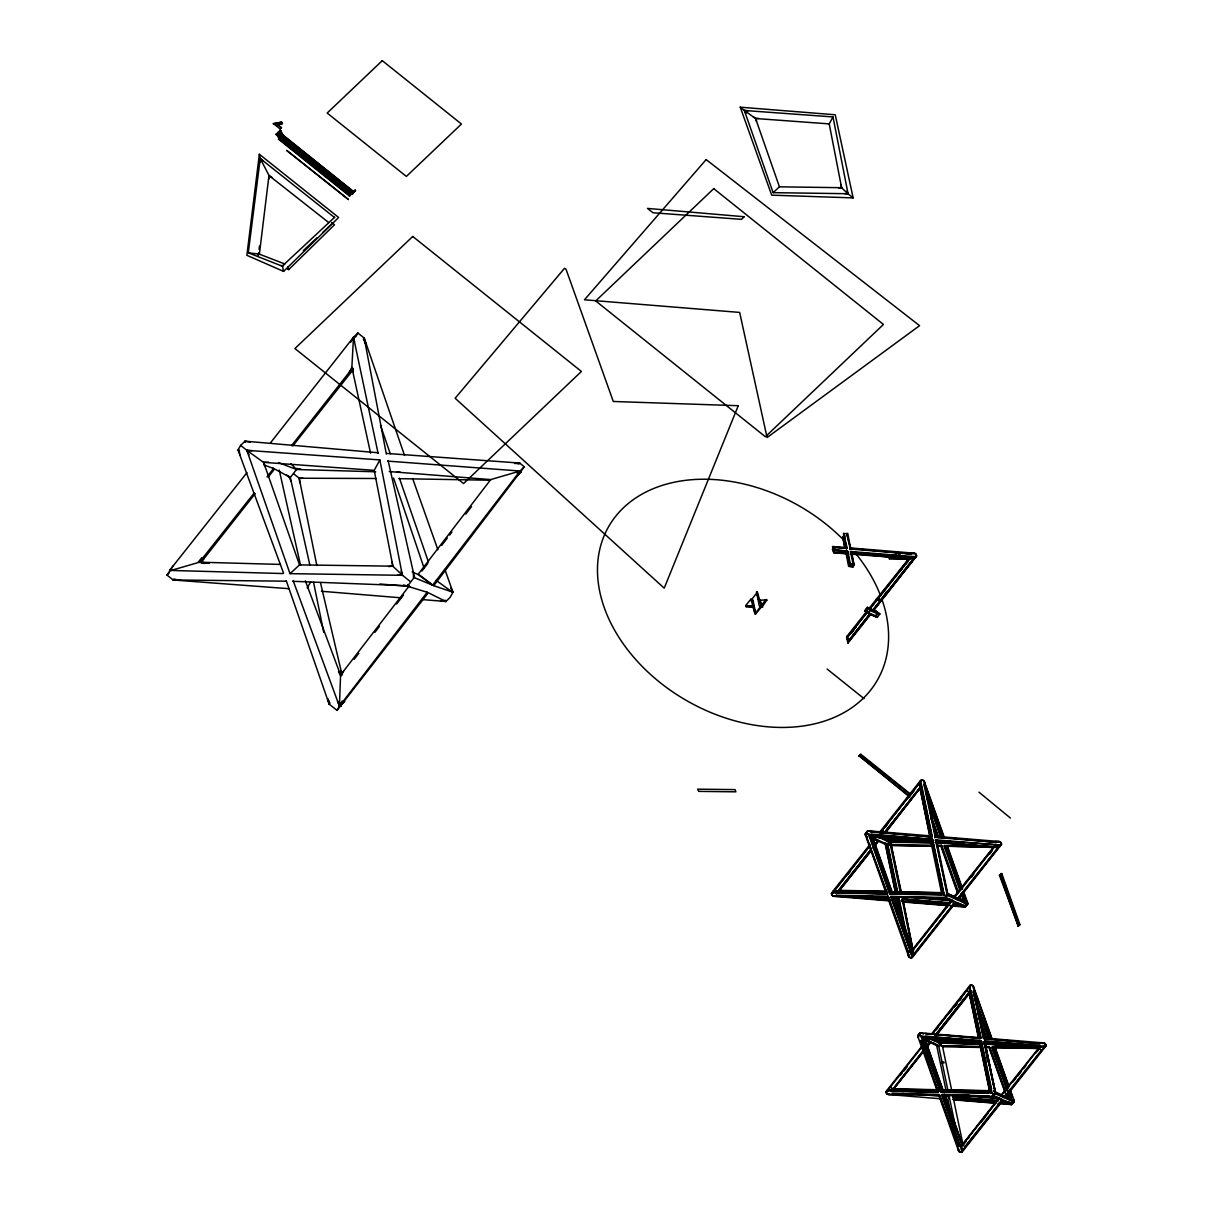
<?xml version="1.0" encoding="UTF-8"?>
<svg xmlns="http://www.w3.org/2000/svg" width="1213" height="1213" viewBox="0 0 1213 1213"><rect width="100%" height="100%" fill="white"/><g stroke="black" fill="none" stroke-linecap="round" stroke-linejoin="round"><path stroke-width="1.5" d="M885.369 843.52L886.612 844.4L886.658 843.626L885.793 845.279L895.209 890.585M870.039 844.339L832.512 891.798C829.889 893.663 833.619 897.696 835.408 895.664L834.347 895.982M922.653 1046.182L887.613 1090.487C884.641 1091.973 888.037 1095.839 889.766 1093.868L889.417 1094.475M908.734 955.526L908.81 954.419C907.127 956.648 912.07 959.347 913.298 956.253L955.526 902.866L965.063 907.021L967.004 905.08L967.792 903.579L957.891 899.106L967.155 903.169L966.609 903.852L957.391 899.819L998.405 847.978L995.691 846.295M872.556 611.307L915.921 556.903A1.592 0.925 -11.8 0 0 916.467 556.1L915.8 554.205A1.592 1.577 -66.4 0 0 914.92 553.507L912.601 553.841L912.995 553.173M924.761 782.855L924.185 783.416C925.64 780.672 920.849 778.761 919.681 781.566L879.804 831.997M958.452 1149.727L958.786 1149.12C957.421 1151.698 961.939 1153.518 963.031 1150.849L1002.742 1100.631L1011.733 1104.558L1014.235 1101.601L1013.795 1100.07A2.062 1.501 29.6 0 1 1014.007 1101.086L1013.871 1101.01M973.812 987.776L973.251 988.292C974.585 985.79 970.127 983.864 969.02 986.563L931.645 1033.825M912.191 957.482L912.464 952.63L914.011 953.812L955.147 901.79L945.352 898.363L954.995 902.654L945.382 898.424L947.611 893.602A2.199 1.471 46.4 0 1 948.081 894.845L957.648 899.151L999.876 845.764C1003.015 844.112 999.391 840.078 997.586 842.171L998.648 841.852M1043.968 1046.561L1043.802 1047.365A2.062 1.38 46.4 0 0 1043.377 1046.319C1047.441 1047.441 1044.711 1040.981 1042.285 1043.559L1042.664 1042.922M268.922 179.008L268.983 175.43L260.249 158.539L259.355 154.263L338.624 217.476L283.584 271.394L246.876 255.306L259.355 154.294M867.932 830.799C866.052 831.36 864.278 835.742 866.325 835.09L865.491 834.423A2.199 1.592 29.6 0 0 865.688 835.575M869.16 834.711C872.268 836.075 865.324 833.27 867.113 831.405A2.199 1.592 29.6 0 0 869.372 834.317L932.448 839.487L930.887 841.716L941.546 892.92C942.092 893.405 945.245 896.862 947.429 895.452M918.256 1036.478L918.832 1036.903C916.027 1035.295 921.698 1030.337 923.336 1034.173M921.501 1036.539C924.518 1037.615 917.907 1035.629 919.712 1033.309M967.64 904.11L967.246 902.184L957.8 897.984M939.029 1090.351L903.351 1089.865L902.79 1091.761M889.796 843.247A2.199 1.471 46.4 0 1 888.644 842.868L889.447 844.566L890.918 843.808L889.872 845.188L890.266 844.491M943.547 894.254C943.911 891.555 941.091 897.377 943.699 892.586L932.752 839.957L871.48 834.923L870.616 836.515L869.782 835.166M940.378 1045.242A2.062 1.501 29.6 0 0 939.817 1044.241L940.636 1045.742M991.461 1092.534C989.429 1090.411 993.993 1096.446 995.737 1093.095A2.062 1.38 46.4 0 0 995.342 1091.988L984.85 1041.345L1044.181 1046.197A2.062 1.501 29.6 0 0 1045.742 1044.696A2.062 1.38 46.4 0 0 1043.605 1042.953L1038.01 1042.846M995.297 1092.852L995.297 1091.927L995.236 1093.565M832.391 549.216L833.786 552.779L845.977 553.78L847.462 551.157L833.922 550.05L847.766 551.627L850.525 564.909L849.418 566.38L846.719 553.462L847.766 551.627M832.664 549.474L832.755 547.563L847.311 548.397L843.535 533.781L847.766 533.371L850.571 548.397L911.357 554.023L850.328 549.034L846.795 533.947L850.571 548.367M833.786 552.779L846.719 553.462M286.253 580.678L329.132 704.116L337.047 710.378L339.428 706.193L340.58 675.034L305.342 580.784M850.722 565.804L851.314 564.03L852.148 565.667L850.722 565.804L851.314 564.03M752.727 606.409L755.062 613.96L755.108 612.899M756.624 592.247L757.003 593.157M755.684 613.748L755.305 612.838M757.215 593.066L757.276 592.171L759.581 599.586M851.632 566.107L852.223 564.348M835.075 892.252L887.158 893.966L866.628 837.304L887.491 893.981L835.332 892.995L835.893 891.343L831.421 893.632L832.679 892.601L886.536 893.208M836 891.373L837.956 891.54C835.484 888.795 837.122 894.436 838.244 890.721L885.824 891.6M870.6 836.515L871.343 834.286L932.372 839.275L943.759 893.875A2.199 1.592 29.6 0 0 946.17 895.785A2.199 1.592 29.6 0 0 947.838 894.208L936.512 839.821L936.163 840.518L996.692 844.809L995.251 847.053M887.598 844.839L896.953 892.071M890.008 841.519L889.66 842.14C890.827 840.457 884.777 838.259 882.837 837.319M911.099 557.904L909.856 558.95L916.588 555.872L873.269 611.094L869.266 608.107L909.871 557.283M921.092 786.176L884.05 833.013L920.5 786.919L918.605 784.235L880.517 832.573M929.855 836.803L919.894 787.495L930.053 836.364M880.153 832.861L920.44 781.657A2.199 1.592 29.6 0 1 920.576 780.581L919.848 785.205L921.334 784.083L932.281 836.712L931.417 836.379M886.051 832.163L920.5 787.571L885.354 832.224M911.524 951.871L913.419 951.947L912.449 952.235M913.222 952.16L910.887 953.721L913.222 952.16L912.585 949.112L893.981 896.862M913.768 950.067L913.177 950.84L902.76 899.227L949.673 903.063M886.203 893.526L865.354 834.969A2.199 1.471 46.4 0 1 866.416 833.119A2.199 1.471 46.4 0 1 868.811 835.029L889.599 894.072L941.743 894.982L943.138 892.647L941.849 894.36M964.911 901.365L964.942 902.578M978.557 1038.389L969.126 993.038L969.96 985.517M962.622 1149.439L961.454 1152.35L962.349 1144.132L944.897 1095.112M996.07 846.234L995.782 847.356L994.387 847.22M959.938 890.478L944.169 846.204L996.252 847.174L996.389 846.249M404.52 455.421L364.218 338.063L357.911 333.014L353.499 337.229L351.861 367.312L353.408 371.754M945.943 896.18C946.747 897.817 943.305 898.954 944.518 897.681M993.72 1094.353L993.174 1096.4L1002.165 1100.388M912.873 954.737L913.662 955.45A2.199 1.471 46.4 0 1 912.585 955.419L912.312 957.375M963.85 892.207L967.64 902.851A2.199 1.471 46.4 0 1 965.442 904.337L965.745 906.551M998.056 1103.481L1011.035 1104.543A2.062 1.501 29.6 0 0 1012.036 1102.056L1012.339 1104.118M887.097 841.109C886.567 839.214 889.569 839.229 888.477 840.139L889.478 840.988M937.998 1042.528L938.877 1040.966A2.062 1.501 29.6 0 1 940.136 1041.088L941.349 1043.195L980.347 1043.923M993.159 1096.4L991.916 1096.325A2.062 1.501 29.6 0 0 993.098 1096.416L991.84 1096.294M1014.174 1101.677L994.751 1092.716M832.997 892.192L833.225 891.206L834.059 891.889M914.39 557.04L914.162 558.025L913.328 557.343M915.011 557.298L914.784 558.283L913.95 557.616L915.876 556.312M888.492 1090.305C887.31 1092.17 887.203 1088.288 888.492 1090.305L893.314 1088.88L937.892 1089.714M888.432 1091.063L888.295 1089.926A2.062 1.38 46.4 0 0 888.477 1090.745M998.314 845.673C999.209 843.52 999.967 847.826 998.314 845.673L995.721 846.28M999.376 845.355L999.77 846.613L998.921 845.946L994.903 847.25M1005.304 1097.401L1045.015 1047.183C1047.501 1042.816 1043.984 1049.154 1042.968 1046.849L1038.146 1048.29L983.455 1043.817M258.202 256.231L258.627 252.804M259.051 249.438L259.461 246.103M281.022 265.435L282.781 266.405L248.286 252.804L260.249 158.539L334.545 217.552M284.858 263.979L259.385 254.154L268.983 175.43L272.046 177.447M920.849 781.703L920.94 780.247A2.199 1.592 29.6 0 1 924.473 781.915L944.184 836.985M938.377 1042.558L938.65 1041.588M970.127 986.685L970.082 985.411M833.649 892.177L836.288 892.01M887.704 1089.683L887.689 1089.744A2.062 1.501 29.6 0 0 887.901 1090.76L887.946 1090.836M918.029 1036.342L918.044 1036.266A2.062 1.501 29.6 0 0 918.241 1037.358L918.286 1037.418M967.246 902.184L967.292 902.245A2.199 1.592 29.6 0 1 967.519 903.336L957.436 898.075M999.77 846.613L999.785 846.553A2.199 1.592 29.6 0 0 999.557 845.461L1001.559 844.187L958.255 899.424M1013.992 1101.146L1004.197 1095.915M1044.332 1047.744L1044.348 1047.668A2.062 1.501 29.6 0 0 1044.15 1046.652L1045.697 1046.197L1045.545 1045.06M940.136 1042.543L932.6 1039.223L932.191 1039.95L941.152 1043.893L941.697 1043.21L938.953 1040.997M844.566 546.987L842.686 536.571L845.552 546.82M843.429 536.616L844.278 533.811M875.862 610.988L879.85 613.96L877.287 617.478L870.555 614.536L848.023 643.011L846.613 637.795L847.159 636.067L866.537 611.549L867.447 611.898L847.447 637.113L848.342 641.055L870.161 613.46L864.702 610.746L867.447 607.304L876.681 611.579M848.342 641.055L869.888 613.823L868.735 612.914M848.023 643.011L848.433 640.767M844.779 535.418L844.945 536.98M876.135 615.158L877.211 614.46L876.393 614.385M922.077 1045.924L886.9 1090.411L886.43 1092.276M914.784 558.283L914.829 558.177A2.199 1.592 29.6 0 0 914.572 557.131L914.526 557.07M833.225 891.206L833.179 891.328A2.199 1.592 29.6 0 0 833.437 892.359L833.483 892.434M999.148 846.34L999.194 846.219A2.199 1.471 46.4 0 0 998.739 845.097L998.739 845.097M970.385 985.699L932.145 1034.249M283.69 139.419L284.57 137.706L278.004 132.475L279.642 136.19C288.603 144.104 283.372 133.794 277.838 132.626L280.203 130.367L280.9 130.913L282.69 134.491L280.324 136.735L279.642 136.19L281.992 133.946L280.203 130.367M954.934 896.983L947.929 893.92M378.107 453.359L353.499 337.229L270.287 443.094M331.437 224.178L322.582 232.623M984.001 1038.389L1039.192 1043.574L984.122 1039.071L973.311 990.839L983.182 1038.313L984.168 1038.04L973.523 986.897A2.062 1.501 29.6 0 0 971.264 985.092A2.062 1.501 29.6 0 0 969.703 986.578L980.347 1037.722L921.016 1032.87A2.062 1.501 29.6 0 0 919.454 1034.371A2.062 1.501 29.6 0 0 921.713 1036.175L981.029 1041.027L991.673 1092.185A2.062 1.501 29.6 0 0 993.932 1093.99A2.062 1.501 29.6 0 0 995.494 1092.488L984.607 1041.785M938.71 1041.451L940.211 1041.118M289.301 588.73L173.186 579.981L166.954 575.053L173.232 565.819M756.472 591.974L757.882 598.797M349.253 372.239L351.861 367.312L370.556 453.146M281.643 122.255L273.38 123.771L277.459 124.363L281.401 127.79L277.459 124.363M273.441 123.635L277.413 124.681L282.432 123.59L281.628 122.028L273.441 123.635L280.006 128.866M1001.392 844.703L1001.119 843.869M293.212 580.815L339.428 706.193L342.278 700.978M444.868 569.428L452.965 592.247L450.129 597.357L445.929 601.512L421.942 599.54M875.377 839.062L878.015 840.639L875.195 844.021M249.059 454.89L246.83 450.326L379.866 459.924L374.211 470.356L392.891 566.168L299.52 564.894L290.013 573.658L246.83 450.326L240.629 445.368L244.996 441.168L378.411 452.783M747.996 110.747L744.373 110.489L773.106 192.655L779.443 186.832L841.61 187.697L829.222 123.893L832.997 116.933L744.373 110.489L740.264 107.184L835.257 114.78L853.148 197.886L771.695 195.157L740.248 107.199M350.587 342.445L353.499 337.229M343.567 671.168L340.823 676.035L338.533 671.274L340.58 675.034L409.388 585.712M978.466 1036.812L969.232 992.401L970.264 990.581L980.938 1038.131L925.079 1033.567L980.286 1038.753L970.264 990.581M286.602 474.935L290.301 477.497L296.518 469.507L290.756 463.593M355.53 190.411L352.331 194.125L348.935 191.411L349.769 189.941L353.165 192.655L355.53 190.411L352.24 192.518L277.838 132.702L280.324 136.735M349.389 196.112L350.405 195.096L279.46 138.297L278.52 139.192L349.465 195.99M276.079 134.37L350.481 194.186L351.527 193.11L350.33 195.217L279.612 138.6L277.019 133.475L276.079 134.37L277.019 133.475L352.498 193.974M351.057 193.564L349.86 195.657L279.142 139.055L276.549 133.93L351.618 194.004L352.801 191.897M350.921 194.262L353.286 191.442L278.778 131.808L353.286 191.442M352.088 193.549L281.204 136.629L280.264 137.524M352.331 194.125L353.332 192.503L278.308 132.262L280.415 137.842L277.838 132.702L352.331 192.351M351.148 194.444L355 189.986M283.539 573.082L238.006 449.993L240.629 445.368M355.591 337.093L357.911 333.014M745.692 605.605L750.817 599.237M751.848 599.237L756.76 592.975M753.667 606.227L752.394 600.101M758.019 599.449L759.247 605.894M754.289 606.545L753.061 600.101M758.504 599.116L757.261 592.096M754.425 607.197L755.79 613.808L761.158 607.288M755.547 613.02L760.46 606.758M832.512 546.911L846.431 548.049L843.717 533.144M846.401 549.14L846.841 548.352M846.068 553.113L848.569 566.274L852.769 567.244L853.33 565.288L850.465 551.506L914.602 556.646A2.199 1.592 29.6 0 0 916.285 555.069A2.199 1.592 29.6 0 0 913.874 553.143L850.798 547.988M846.356 552.779L847.402 550.945L833.649 549.823L833.543 551.733L846.431 553.143M847.402 550.945L849.767 564.712L847.538 551.657M849.767 549.504L850.237 548.655M850.404 552.4L850.662 551.49M851.117 551.854L854.119 565.47L853.33 565.288M850.04 554.114L909.614 558.496L908.203 558.875M910.387 558.435L911.706 556.479L910.978 557.707M909.765 797.123L859.168 755.851L860.821 754.274L910.266 793.863M858.865 756.381L860.821 754.274M869.418 830.996L868.265 830.95A2.199 1.471 46.4 0 1 869.342 830.966L867.507 831.072A2.199 1.592 29.6 0 1 868.644 830.814L931.72 835.969L920.394 781.581L921.137 780.656M870.373 832.027L931.887 837.046L870.722 831.405M837.106 891.464L837.956 891.54M886.733 891.237L839.184 890.357L838.138 892.222L870.722 851.526M889.22 900.486L836.758 896.028M871.404 835.848L869.418 837.41L870.479 836.394M896.362 892.525L886.536 845.34L887.582 843.505L886.764 843.444M930.856 836.712L920.288 785.918L921.334 784.083M887.173 845.067L897.226 891.798M872.268 838.562L887.537 845.234L890.251 841.792L932.312 842.58M920.409 788.723L921.455 786.858L919.788 788.45M889.084 845.582L890.918 843.808M924.291 785.038L923.881 784.311L935.299 837.364L996.343 842.353L935.587 836.712L924.67 784.386M931.72 835.969L920.591 784.023M931.372 837.455L931.827 836.682M894.133 900.88L897.726 901.229L898.621 898.697L892.98 898.242M931.402 841.458L932.372 839.275M942.501 893.284L932.524 839.972M902.639 922.699L898.12 900.925L899.151 899.076L892.768 898.848M942.653 894.421L931.705 841.792L932.752 839.957M934.738 837.819L935.223 836.985M935.557 836.712L924.473 781.915A2.199 1.471 46.4 0 0 922.289 780.065A2.199 1.471 46.4 0 0 921.076 781.718M901.638 900.137L902.123 899.288L912.646 951.871M935.39 840.715L935.648 839.821M936.163 840.518L946.777 893.208M902.76 899.227L913.177 950.84M941.546 892.92L891.631 891.707L872.147 836.94L931.705 841.792M947.626 893.723L946.549 893.602M962.045 901.775L962.44 901.077L960.893 900.956M956.011 895.255L994.857 845.613L954.252 896.437L946.928 893.238M936.906 842.595L994.599 846.826L935.071 842.353M966.609 903.852L964.426 901.229M901.532 901.486L962.197 906.445L962.819 905.353L963.653 906.854A2.199 1.471 46.4 0 0 964.714 906.869L963.577 906.824M996.828 845.476L995.069 847.28M921.744 1033.051L920.667 1033.006A2.062 1.38 46.4 0 1 921.668 1033.021L919.833 1033.203M924.731 1038.692L925.625 1036.175L980.695 1040.678L990.718 1088.849L989.687 1090.669L990.49 1090.745L991.521 1088.91L981.635 1041.436L925.762 1036.857L924.731 1038.692L980.604 1043.256L981.635 1041.436M948.217 1091.791L938.786 1046.44L941.349 1043.195L932.964 1039.435M989.687 1090.669L979.664 1042.498L980.695 1040.678M943.623 1096.446L949.279 1096.901L947.884 1099.372L950.916 1113.989M991.112 1092.216L989.444 1090.669L979.619 1043.498L981.029 1041.027M961.348 1145.876L998.966 1097.826M984.334 1043.574L1038.692 1048.017L1039.586 1045.5L984.516 1040.997L987.503 1061.693M999.633 1103.269L1006.972 1103.86L1007.988 1102.071M1038.692 1048.017L1039.586 1045.5M1012.218 1104.224L1011.384 1104.406A2.062 1.38 46.4 0 1 1010.384 1104.391L1007.806 1101.692M292.727 581.3L407.841 585.758L414.482 577.024M980.074 1038.192L980.908 1038.131L971.037 990.703L970.006 992.522M386.325 454.011L364.218 338.063L363.369 339.049L365.962 343.143M432.996 585.121L433.738 585.682L524.289 466.808L519.634 463.048L386.644 453.435M1001.225 844.991L999.982 845.628M307.192 587.926L310.71 581.997M911.858 957.178L954.919 902.593M993.402 1095.839L995.115 1093.671M387.781 461.107L520.059 471.023L524.289 466.808M878.667 598.388L879.743 599.116L879 600.238L879.046 598.767M295.805 469.249L296.321 468.445L300.854 469.097M876.741 606.015L886.718 591.444M875.346 838.911L873.315 841.686M869.19 835.712L870.085 834.574M921.546 1037.479L922.38 1036.418M990.566 1092.746L991.4 1091.67M515.04 463.017L519.634 463.048L518.891 464.079L514.206 462.653M876.665 611.595L876.18 612.277L878.955 614.354L879.455 613.672L872.951 610.806L879.85 613.96M870.191 614.096L876.908 617.19L876.559 616.037M890.221 843.611L889.447 843.581M285.737 581.179L173.186 579.981L173.929 578.95L177.78 580.026M944.063 1062.922C944.76 1060.602 939.696 1063.028 942.759 1063.422M854.119 565.47L851.541 551.49L851.192 552.188L911.842 557.146M412.223 571.945L418.015 574.492L490.719 479.59L520.059 471.023L432.586 585.212L413.436 577.252L413.406 572.491M354.211 659.25L358.805 653.276M374.847 632.367L379.426 626.393M396.621 603.998L403.489 595.037M337.047 710.378L428.325 592.732L445.929 601.512L445.565 600.39L440.546 601.072M421.942 571.02L427.719 563.529M441.547 545.547L447.324 538.056M449.629 535.054L451.933 532.052M465.777 514.085L471.539 506.579M339.428 706.193L427.173 592.262L426.46 591.671M886.551 841.261L887.916 839.684M291.56 445.641L352.286 368.388M255.246 493.539L200.842 562.605L209.136 563.363M268.088 477.225L274.608 468.946L290.301 477.497L309.861 565.061M283.008 573.537L169.593 570.413L246.967 472.645M170.76 570.55L199.432 562.195L254.108 493.1M267.027 476.77L273.577 468.506L272.849 467.93M292.788 445.959L353.377 369.404L353.15 368.418L349.632 372.664M760.748 606.394L765.494 599.965M766.768 600.192L761.946 607.167M846.613 637.795L855.741 626.257M858.031 623.361L860.305 620.48M863.732 616.143L867.159 611.822M869.888 608.38L877.606 598.964M880.911 594.431L884.398 590.018M886.718 587.077L907.658 560.618M909.614 558.496L869.948 608.653M847.356 637.416L867.795 611.564L865.809 610.7M867.447 607.304L867.553 608.517L869.524 609.381L909.841 558.935M851.587 632.731L856.166 626.924M900.061 571.444L902.381 568.503M905.868 564.09L908.188 561.149M851.329 633.262L853.543 630.457M870.039 609.593L871.359 607.91M910.281 558.708L911.054 557.737L913.419 559.648L872.405 611.504L878.955 614.354M872.086 611.034L912.949 559.36L871.904 611.276L867.553 608.517M847.993 642.177L870.525 613.626L877.333 616.598M847.887 642.511L870.312 614.157M872.39 841.382L874.74 838.41M869.478 846.098L832.982 892.252M872.996 841.898L875.513 838.683M869.812 846.113L834.771 890.403L837.47 892.586L871.252 849.813M847.872 874.512L850.192 871.571M880.532 833.21L882.867 830.268M885.202 827.311L887.537 824.355M908.552 797.79L914.39 790.406M880.562 833.376L882.7 830.678M837.182 892.055L871.01 849.494M871.95 848.13L838.35 890.6L839.184 890.357M874.512 845.067L878.303 840.275L872.147 837.592M880.577 837.395L880.032 838.092L875.422 836.075M874.664 845.552L878.667 840.442L887.886 844.475M884.292 833.331L921.44 786.403M870.221 851.359L838.835 891.07L843.551 890.933M874.816 845.552L878.348 841.079M875.301 845.734L878.151 841.14M888.098 839.79L887.385 840.442L889.766 842.338L889.902 841.428L932.024 842.216M957.421 898.909L948.187 894.906L947.656 895.573L956.89 899.606L997.829 847.644M921.213 939.241L911.524 950.962L951.523 899.879L947.126 897.954M923.502 936.345L925.792 933.449M929.234 929.113L944.123 910.281M946.413 907.385L952.144 900.152M912.297 951.083L952.493 900.243L954.752 902.093M994.599 846.826L954.51 897.696L956.89 899.606M971.477 877.105L973.812 874.164M989.778 853.967L992.037 850.92M924.412 1042.968L926.747 1040.026L938.786 1046.44L936.739 1045.106M932.221 1033.946L966.716 990.551M924.988 1043.241L927.232 1040.405M936.011 1029.928L938.498 1027.002M949.779 1012.537L952.114 1009.58M954.388 1006.714L956.708 1003.773M900.046 1075.582L902.336 1072.656M903.685 1071.185L907.157 1066.788M954.51 1006.76L956.996 1003.621L954.631 1006.532M934.723 1035.69L969.096 992.446L935.678 1034.689M923.972 1049.654L892.859 1088.986L890.494 1087.075M926.095 1046.774L930.144 1041.618L925.14 1039.435M924.215 1049.806L892.328 1090.623L923.654 1051.504M926.505 1046.91L929.946 1042.574L924.988 1040.405M935.936 1034.992L969.43 992.583M893.193 1089.138L923.7 1050.776M927.763 1045.424L930.705 1041.876L939.044 1045.485L938.498 1046.182L930.068 1042.513M936.178 1034.841L969.551 992.643M927.081 1047.168L930.523 1042.831M936.512 1035.25L969.703 993.28L970.946 996.783M935.359 1040.466L933.828 1040.314M937.012 1044.636L936.481 1045.318L934.116 1043.407M993.993 1095.748L993.447 1096.431L1001.893 1100.115M993.659 1095.657L1002.317 1099.387L964.896 1146.679L962.531 1144.784L999.391 1098.174L1002.742 1100.631M999.512 1098.22L962.531 1144.784M966.443 1140.614L962.986 1144.981L966.17 1141.16M983.713 1118.765L988.322 1112.943M968.201 1138.582L968.853 1137.764M981.332 1121.995L984.729 1117.689M1012.81 1082.041L1016.267 1077.66M1017.707 1076.052L1021.194 1071.64M1023.529 1068.683L1025.864 1065.742M1035.857 1052.899L1039.435 1048.578M1003.788 1097.522L1041.345 1050.291L1038.98 1048.381L1001.407 1095.627L1003.788 1097.522L995.464 1093.883L996.07 1093.216L993.644 1091.291M1010.854 1098.826L1010.308 1099.509L1012.688 1101.419L1013.234 1100.722M1008.7 1101.54L1010.672 1103.966L1002.226 1100.267L965.472 1146.937M870.13 614.385L868.038 612.535M869.782 610.351L872.663 610.821M867.886 613.369L870.343 609.699M1044.575 1046.758L1004.364 1097.78L1012.688 1101.419M201.737 557.798L198.265 562.074L203.284 562.301M967.565 904.246L966.23 905.034M917.998 1035.477L919.242 1034.734M886.248 1091.351L887.507 1090.608M1014.053 1101.95L1012.81 1102.693M865.43 833.574L866.749 832.785M327.889 698.627L329.132 704.116L329.951 703.146L328.768 700.689M287.466 269.059L288.694 269.589L334.47 224.799L331.558 222.479M941.379 1092.352L988.095 1093.216L989.747 1091.639L989.49 1090.912L987.837 1092.488L940.439 1091.609L922.229 1040.481L923.881 1038.919L943.001 1090.775L941.349 1092.352L922.896 1040.496L924.549 1038.919M397.151 471.827L400.472 472.342M831.951 894.057L832.649 892.844M166.954 575.053L169.123 572.976M278.05 133.142L278.99 132.232M278.535 133.157L280.9 130.913M279.612 138.6L278.52 139.192M280.415 137.842L281.204 136.629M350.481 194.186L351.421 193.292M752.894 605.939L750.847 599.177M759.823 600.283L766.768 599.844M866.628 837.304L867.522 836.454M889.19 840.776L890.19 839.836L919.772 840.382M835.332 892.995L836.985 891.419L886.567 892.343M889.114 841.837L889.432 842.14M889.447 841.534L890.463 840.579L919.863 841.125M889.842 845.158L891.206 842.853M887.613 896.24L908.461 952.887L888.28 896.21L836.075 895.285L837.015 895.391M889.978 893.268L943.198 894.588A2.199 1.471 46.4 0 1 945.594 896.498A2.199 1.471 46.4 0 1 944.548 898.363L891.479 896.923M950.81 842.55L943.077 842.777L950.401 842.914M889.599 894.072L891.252 892.51L942.137 893.39M890.266 894.011L891.934 892.51L890.281 894.087L870.1 837.425M832.664 892.525A2.199 1.471 46.4 0 0 831.602 894.39A2.199 1.471 46.4 0 0 833.998 896.301L887.871 896.983M937.315 846.416L941.349 846.128M944.957 846.068L993.796 847.462M889.933 894.011L889.66 893.253L941.485 894.239L942.44 893.329M995.6 842.747L996.601 841.792M887.552 897.302L908.401 955.844A2.199 1.471 46.4 0 0 910.796 957.77A2.199 1.471 46.4 0 0 911.842 955.92L890.706 897.059L943.456 897.362M995.494 846.538L996.889 846.568M907.779 952.872L908.673 952.008M908.461 952.887L909.568 951.826M912.585 950.522L893.602 897.226M961.166 893.572L964.35 902.866L966.7 901.304L963.547 892.45M964.35 902.866L966.7 901.304M999.406 875.119L1001.756 873.557L1019.951 924.67L1018.298 926.247L999.406 875.119L1001.756 873.557M1017.616 926.232L1019.951 924.67M969.126 993.038L970.688 991.537M973.144 992.719L974.797 991.157L991.855 1039.132M891.085 1090.699L892.723 1089.153L938.892 1090.002M980.847 1044.393L941.318 1042.922L942.971 1041.345L969.005 1041.831M891.328 1091.457L938.074 1092.337L920.318 1040.436L938.528 1091.564L891.07 1090.714L891.328 1091.457L892.98 1089.896L903.427 1090.093M941.576 1043.665L943.229 1042.088L980.635 1042.786M940.469 1098.766L888.568 1094.52A2.062 1.38 46.4 0 1 886.187 1092.67A2.062 1.38 46.4 0 1 887.173 1090.912L938.286 1091.215M987.776 1044.059L988.747 1043.802M940.439 1091.609L942.092 1090.032L989.49 1090.912M937.528 1091.852L917.923 1036.781A2.062 1.38 46.4 0 1 918.923 1035.038A2.062 1.38 46.4 0 1 921.183 1036.842L940.788 1091.912L943.001 1089.805L989.444 1090.669L991.688 1092.473M999.057 1044.742L991.036 1044.12L998.466 1044.257M887.294 1091.26A2.062 1.501 29.6 0 0 888.568 1094.52L938.801 1095.4L938.817 1094.399L892.071 1093.52L939.772 1095.112L957.967 1146.24L939.12 1095.112M985.335 1047.547L989.383 1047.319M942.38 1095.157L961.651 1150.531A2.062 1.38 46.4 0 1 960.666 1152.274A2.062 1.38 46.4 0 1 958.406 1150.47L938.801 1095.4M1006.123 1094.505L1007.533 1098.478L1009.186 1096.901M1007.533 1098.478L1009.868 1096.916M959.877 1146.285L942.092 1094.429L989.095 1096.052L941.682 1095.157L959.877 1146.285L962.212 1144.723L944.26 1094.278M1012.446 1096.961L1010.126 1098.523L1012.446 1096.961L1009.989 1090.078M960.56 1146.3L962.197 1144.738M1013.78 1100.115L1010.368 1098.462L992.295 1047.683L1038.737 1048.532L1039.723 1046.789L1001.529 1094.596L1004.728 1097.143M199.872 562.559L203.86 558.784M517.056 475.905L521.378 471.827L516.799 472.782M988.095 1093.216L989.747 1091.639L943.001 1090.775M393.588 478.104L424.171 568.366M283.554 271.378L282.417 265.965L334.743 217.172M303.295 250.606L317.063 237.763M344.795 701.554L340.808 705.117L341.232 706.193L340.686 702.661M428.477 562.089L399.426 478.21M280.067 128.912L281.492 127.623M282.417 265.965L284.358 264.358M886.688 1091.533L888.083 1090.866M920.121 783.082L919.272 782.415L920.182 781.976M919.894 782.673L920.728 783.355M912.267 954.479L913.101 955.147L912.191 955.586M913.707 955.419L912.813 955.859M970.006 988.231L968.641 987.352L969.49 986.942M962.561 1150.485L963.41 1150.06L962.045 1149.181M965.609 906.672L964.562 906.627M746.768 606.273L745.995 606.515M765.509 599.738L766.389 599.465M436.149 580.405L452.176 591.974M919.272 782.415L919.333 782.385A2.199 1.471 46.4 0 1 920.409 782.4L920.485 782.43M968.641 987.352L968.702 987.321A2.062 1.38 46.4 0 1 969.703 987.352L969.778 987.382M969.824 987.276L969.217 987.609A2.062 1.501 29.6 0 1 969.869 987.549M961.985 1150.227L962.834 1149.818A2.062 1.501 29.6 0 1 961.575 1149.742L961.575 1149.742M889.22 557.328L889.341 558.784L890.645 557.48M895.876 553.628L898.136 551.854L900.243 555.478L898.348 555.387L894.375 556.994L894.588 557.753L893.011 555.054M745.677 605.833L752.576 605.681M766.601 600.177L765.706 600.359L766.525 600.117M894.754 555.387L895.634 555.175L894.603 554.553L895.239 555.766L895.907 554.69M866.158 609.305L867.34 609.396L866.704 610.412L866.158 609.305L866.704 610.412M866.567 609.639L867.34 609.396M866.294 610.078L867.477 610.169M965.806 902.108L964.092 901.881M940.591 1044.878L941.364 1044.696M887.643 839.472L887.704 839.441A2.199 1.592 29.6 0 1 888.962 839.548L889.053 839.578M944.154 897.286L945.276 898.378A2.199 1.592 29.6 0 1 944.032 898.272L943.941 898.242M913.101 955.147L913.025 955.162A2.199 1.592 29.6 0 1 911.767 955.071L911.676 955.025M1011.43 1104.376L1010.414 1104.346M832.967 548.594L834.635 548.928L833.27 549.914L832.967 548.594L833.27 549.914M847.432 638.766L848.918 639.054L847.705 639.948L847.432 638.766L847.705 639.948M832.967 549.246L834.635 548.928M847.432 639.342L848.918 639.054M877.424 598.843L876.438 599.025L881.047 601.254L880.032 600.738M838.729 187.97L841.61 187.697M388.569 566.562L392.891 566.168M514.539 463.518L519.634 463.048M169.593 570.413L174.733 570.095M268.467 462.183L263.494 462.335L246.83 450.326M173.186 579.981L178.918 579.799M758.792 118.404L755.472 118.495L744.479 110.519M293.94 474.056L299.414 478.331L303.023 478.24M376.136 478.498L299.186 478.225L316.851 565.561M923.502 1090.108L918.484 1090.047M290.013 573.658L402.58 575.311L397.773 575.144M698.749 791.376L697.581 789.163L735.078 789.618L735.882 791.831L698.991 791.376M909.523 1091.366L937.755 1091.715M773.106 192.655L847.902 193.716L853.133 197.901M991.324 1043.847L998.663 1043.984M518.33 471.766L521.378 471.827M398.91 478.665L490.537 480.227M942.622 1091.639L941.091 1091.609M905.08 553.037L914.011 553.204A2.199 1.471 46.4 0 1 916.406 555.114A2.199 1.471 46.4 0 1 915.345 556.979M905.823 553.371L911.615 553.477M890.115 557.692L905.777 557.995M890.175 558.435L908.173 558.784M889.341 558.784L907.051 559.117M752.469 606.652L745.798 606.53L753.652 607.167L755.032 613.793M905.065 839.775L888.447 839.472A2.199 1.471 46.4 0 0 887.325 841.125M995.297 841.458L998.981 841.519A2.199 1.471 46.4 0 1 1001.392 843.444A2.199 1.471 46.4 0 1 1000.331 845.294M996.04 841.792L996.874 842.55M925.367 841.216L932.721 841.352M888.811 842.14L932.767 842.959M936.512 843.035L940.954 843.126M943.062 843.217L951.25 843.308M889.554 844.43L932.115 845.218M937.664 845.325L941.758 845.37L958.149 891.403M901.062 892.632L891.206 845.203L931.872 845.961M937.558 846.068L941.637 846.143L941.364 845.385M931.827 846.31L891.6 845.567L889.205 843.642M891.646 891.707L941.697 892.632M836.348 896.028L888.174 896.998L887.901 896.24M974.767 991.157L991.051 1038.737M954.57 1041.3L939.65 1041.012A2.062 1.38 46.4 0 0 938.589 1042.574M958.3 1041.361L969.49 1041.573M1039.101 1043.135L1039.981 1043.893M941.318 1042.922L981.408 1043.665M981.605 1046.47L942.334 1045.742L980.149 1047.168M985.35 1046.531L989.08 1046.607L1005.061 1091.518M1027.851 1047.319L992.325 1046.652L1007.7 1089.85M1033.461 1047.426L1039.071 1047.516M985.669 1047.274L990.02 1047.365L1005.698 1091.427M1039.329 1048.275L991.931 1047.395L1010.869 1100.57M940.348 1044.954L942.607 1046.758L981.62 1047.471M940.788 1091.912L991.142 1092.852A2.062 1.38 46.4 0 1 993.402 1094.657A2.062 1.38 46.4 0 1 992.401 1096.4L942.046 1095.46M902.73 1090.76L938.058 1092.2M375.681 471.781L296.518 469.507L278.474 462.562M199.432 562.195L280.446 564.424M844.855 193.671L848.054 193.792L832.997 116.933M994.266 1089.138L984.82 1042.24M842.519 537.162L843.581 537.207M238.006 449.993L239.204 450.053L239.84 455.027M451.767 592.187L452.965 592.247L450.66 587.729M246.967 450.372L252.259 450.72M265.101 466.565L263.494 462.335L374.211 470.356M829.222 123.893L755.472 118.495L756.548 121.315M389.267 471.554L490.719 479.59M846.735 547.654L832.527 546.487L833.907 550.475M851.481 553.477L910.811 559.026M746.738 605.621L753.758 606.197M379.957 583.999L409.736 586.44M321.445 591.262L401.473 597.857M919.484 785.857L920.288 785.918M935.784 836.303L998.86 841.473A2.199 1.592 29.6 0 1 1001.256 843.384A2.199 1.592 29.6 0 1 999.588 844.976L935.45 839.821L947.171 892.525M870.297 836.121L931.341 841.109M936.451 841.807L995.782 847.356M942.941 892.525L943.699 892.586M917.043 896.953L950.81 899.712M913.101 897.059L950.704 900.137M905.247 897.089L951.492 900.865M862.928 895.77L872.314 896.543M877.954 896.998L889.235 897.923M950.158 902.881L902.063 898.939L949.749 903.503M953.858 903.185L959.392 903.64M861.169 895.831L872.435 896.741M876.18 897.059L889.311 898.12M893.071 898.439L898.697 898.894L898.12 900.925M953.418 903.367L959.043 903.837M855.195 895.77L889.008 898.545M953.236 903.791L961.833 904.519M840.245 895.846L890.175 899.925M893.875 900.228L897.575 900.531M901.016 900.774L949.112 904.716M952.812 905.019L962.197 906.445M889.781 900.91L834.135 896.362A2.199 1.592 29.6 0 1 832.785 892.889M903.124 902.002L947.656 905.641M951.356 905.959L964.35 907.021A2.199 1.592 29.6 0 0 965.412 904.367M969.232 992.401L979.558 1038.419M984.168 1038.04L1043.483 1042.892A2.062 1.501 29.6 0 1 1045.742 1044.696A2.062 1.38 46.4 0 1 1044.878 1046.501M1039.723 1046.197L983.895 1041.618L994.539 1089.168L985.123 1043.923M924.594 1037.994L979.664 1042.498M983.485 1042.816L1038.555 1047.319M922.092 1036.963L924.928 1039.025L979.619 1043.498M990.718 1088.849L991.521 1088.91M893.89 1089.138L905.216 1090.062M918.423 1091.139L933.51 1092.367M961.848 1094.687L969.399 1095.309M976.95 1095.93L997.693 1097.629M957.754 1094.687L968.762 1095.582M972.432 1095.885L998.132 1097.992M952.387 1094.914L998.269 1098.675M996.843 1100.449L952.796 1096.84L996.843 1101.131M1000.528 1100.752L1006.032 1101.207M922.881 1094.748L939.848 1096.143M998.375 1100.919L953.115 1097.219L962.925 1144.39M1002.15 1101.237L1005.926 1101.54M1000.604 1101.434L1006.153 1101.889M953.6 1098.811L995.812 1102.268M999.482 1102.572L1006.972 1103.86M952.66 1099.418L995.964 1102.966M953.57 1099.842L994.342 1103.178M248.286 252.804L259.385 254.154M961.166 1152.077L1002.757 1099.812L1011.081 1103.451M942.744 1090.047L924.928 1039.025L922.668 1037.221M403.626 585.075L427.173 592.262M201.585 562.893L205.042 563.545M903.397 1089.835L904.261 1091.291M244.996 441.168L245.36 442.305L244.996 441.168L250.136 442.229M850.177 564.181L854.377 565.137M849.767 564.742L850.525 564.909M419.622 575.098L431.525 584.044M433.738 585.682L452.965 592.247M850.798 564.485L851.708 564.803M851.238 565.349L852.148 565.667M264.055 464.973L273.577 468.506M962.303 1150.121L962.349 1150.076A2.062 1.38 46.4 0 0 963.349 1150.091M864.702 610.746L866.537 611.549M865.339 611.276L867.143 612.216M867.568 613.111L869.585 613.99M883.367 837.774L888.007 839.73M890.312 841.655L881.078 837.637L889.902 841.428M880.577 838.077L889.766 842.338M955.177 902.427L964.729 905.99L955.51 901.956L914.435 954.146M933.601 1038.813L939.317 1041.3L938.771 1041.997L941.152 1043.893M925.155 1040.36L929.734 1042.361M993.265 1090.972L1002.105 1095.005M873.8 611.2L879.122 614.142M444.504 600.541L445.929 601.512M872.177 836.909L931.053 841.443M260.598 158.918L263.297 160.935M432.586 585.212L418.015 574.492M269.331 175.809L328.708 222.555M279.794 136.038L283.857 139.268M401.154 571.05L402.367 575.205L410.267 581.512M753.288 116.706L755.578 118.525L779.443 186.832M302.431 155.279L311.301 162.375M314.258 164.741L317.215 167.106M320.171 169.471L323.128 171.837M869.524 609.381L871.904 611.276M761.43 606.682L760.157 606.121M761.779 607.091L759.141 600.299M827.13 669.06L864.05 698.627M860.517 754.804L909.962 794.379M859.168 755.851L908.613 795.425M954.252 896.437L957.648 899.151M886.809 843.626L887.628 844.263M885.05 843.141L886.612 844.4M962.379 905.05L964.775 906.854M946.792 893.784L948.187 894.906M954.586 902.336L955.526 902.866M870.388 835.423L872.799 837.349L892.01 891.343M941.394 892.252L943.79 894.178M966.609 990.505L969.096 992.446M1008.291 1102.056L1011.43 1104.391M978.952 792.15L1010.384 818.032M891.206 845.203L901.289 892.131M402.58 575.311L392.678 566.077L392.133 562.256M408.629 586.031L407.644 584.696L407.841 585.758M913.692 556.706L913.753 556.782A2.199 1.471 46.4 0 1 914.162 557.95M291.165 481.379L288.921 476.603M744.373 110.489L745.874 113.522M834.635 549.58L834.317 548.246M848.918 639.645L848.645 638.447M337.517 701.084L339.185 705.193M943.729 843.171L943.456 842.429M996.237 847.129L944.169 845.446L944.442 846.204M1001.059 873.542L1019.269 924.67M1000.103 875.119L1018.298 926.247M947.414 846.083L962.576 888.659M925.216 785.008L944.002 837.743M947.065 846.371L962.273 889.068M925.17 786.752L943.456 838.107M946.458 846.401L961.591 888.902M962.849 892.434L966.003 901.289M926.156 793.863L941.576 837.167M944.806 846.219L960.62 890.478M961.545 893.223L965.048 902.881M927.581 799.231L941.227 837.546M927.399 799.215L941.182 837.94M962.925 899.242L964.183 902.79M929.719 811.558L939.074 837.865M960.044 896.71L961.303 900.258M931.205 817.668L938.119 837.061M941.061 845.355L957.451 891.388M959.347 896.695L960.605 900.243M930.947 818.32L937.77 837.486M940.97 846.492L957.709 893.511M958.952 896.998L960.196 900.471M942.789 898.014L890.706 896.301L890.964 897.059M991.991 1038.464L973.645 986.942A2.062 1.38 46.4 0 0 971.477 985.138A2.062 1.38 46.4 0 0 970.339 986.7M995.145 1047.335L1009.064 1086.423M1010.323 1089.971L1014.129 1100.631A2.062 1.38 46.4 0 1 1012.051 1102.026M995.145 1048.396L1008.761 1086.636M994.205 1047.592L1008.64 1088.137M1009.898 1091.655L1011.778 1096.946M974.388 996.252L989.459 1038.631M1008.306 1091.579L1010.793 1098.523M976.071 1002.105L989.156 1038.874M974.342 997.996L988.777 1038.54L975.586 1001.529M978.072 1013.841L986.866 1038.51M1006.957 1094.96L1008.215 1098.478M979.331 1019.208L986.275 1038.722M980.923 1024.803L985.911 1038.813M989.05 1047.623L1007.124 1098.402M871.07 835.848L891.252 892.51M892.995 897.256L912.54 952.144M891.343 897.074L911.509 953.736M924.928 1039.025L943.001 1089.805M923.881 1038.919L942.092 1090.032M943.957 1095.354L961.53 1144.708M760.066 599.95L762.613 607.122M756.594 593.172L758.929 599.692M753.379 606.303L755.714 612.823M412.632 478.483L437.908 549.807M263.63 462.38L299.52 564.894M380.457 425.172L390.283 453.798M847.114 190.957L847.902 193.716L841.473 187.636L841.109 185.104M847.159 636.067L847.447 637.113M341.171 671.123L342.081 674.443M320.55 582.937L342.096 675.034M340.504 703.04L341.232 706.193M994.175 1087.409L994.584 1089.168M388.115 460.576L414.482 577.252M279.263 470.068L300.551 565.349M288.072 266.602L288.694 269.589M980.604 1043.256L990.49 1090.745M852.087 563.954L852.769 567.244M843.535 533.781L846.507 548.064M842.686 536.571L845.097 548.17M942.607 1046.758L951.674 1090.29M949.279 1096.901L956.071 1129.561M936.557 1044.924L946.049 1090.593M957.391 1145.042L958.528 1150.531A2.062 1.501 29.6 0 0 960.787 1152.335A2.062 1.501 29.6 0 0 962.349 1150.834M890.13 843.732L900.304 892.662M887.582 843.505L897.772 892.45M899.151 899.076L906.49 934.283M898.621 898.697L905.777 932.933M898.348 899.015L904.731 929.401M901.532 920.925L897.408 901.153L900.971 919.651M895.346 892.571L885.156 843.626A2.199 1.471 46.4 0 0 885.323 844.157M907.385 950.461L908.522 955.905A2.199 1.592 29.6 0 0 910.918 957.83A2.199 1.592 29.6 0 0 912.585 956.238M313.576 582.331L323.735 632.382M328.496 701.008L329.132 704.116M379.866 459.924L402.367 575.205M895.088 554.932L895.239 555.766M866.931 609.062L867.083 609.851M353.923 338.306L354.514 341.945M364.218 338.063L364.779 343.324M299.414 478.331L299.687 482.668M282.432 123.59L277.413 124.681M260.249 158.539L260.325 162.436M833.847 891.479L833.847 891.555A2.199 1.471 46.4 0 0 833.968 892.131M888.629 842.899A2.199 1.592 29.6 0 1 889.22 843.96M940.909 1044.575A2.062 1.38 46.4 0 1 939.832 1044.211M882.382 600.708A154.748 112.43 29.6 0 1 734.35 720.674A154.748 112.43 29.6 0 1 609.699 524.835A154.748 112.43 29.6 0 1 843.93 540.285M849.995 546.76A154.748 112.43 29.6 0 1 852.314 549.398M855.665 553.431A154.748 112.43 29.6 0 1 880.456 595.401M738.262 405.703L664.208 588.169L455.148 398.258L564.5 268.316L566.001 269.15L613.293 401.473L738.262 405.703M744.145 216.733L741.568 219.356L653.019 212.76L647.469 208.409L744.145 216.733M961.606 997.768L959.301 1000.695L961.591 997.768M706.163 159.585L584.469 299.778L739.657 312.423L767.071 437.544L919.575 325.66L706.163 159.585M382.277 60.65L327.176 113.052L406.37 176.431L461.456 124.029L382.277 60.65M412.754 236.459L294.911 348.54L463.563 483.547L581.421 371.451L412.754 236.459M713.76 188.637L595.704 300.93L765.388 436.756L883.443 324.462L713.76 188.637M348.419 199.508L286.768 150.473L348.419 199.508"/></g></svg>
